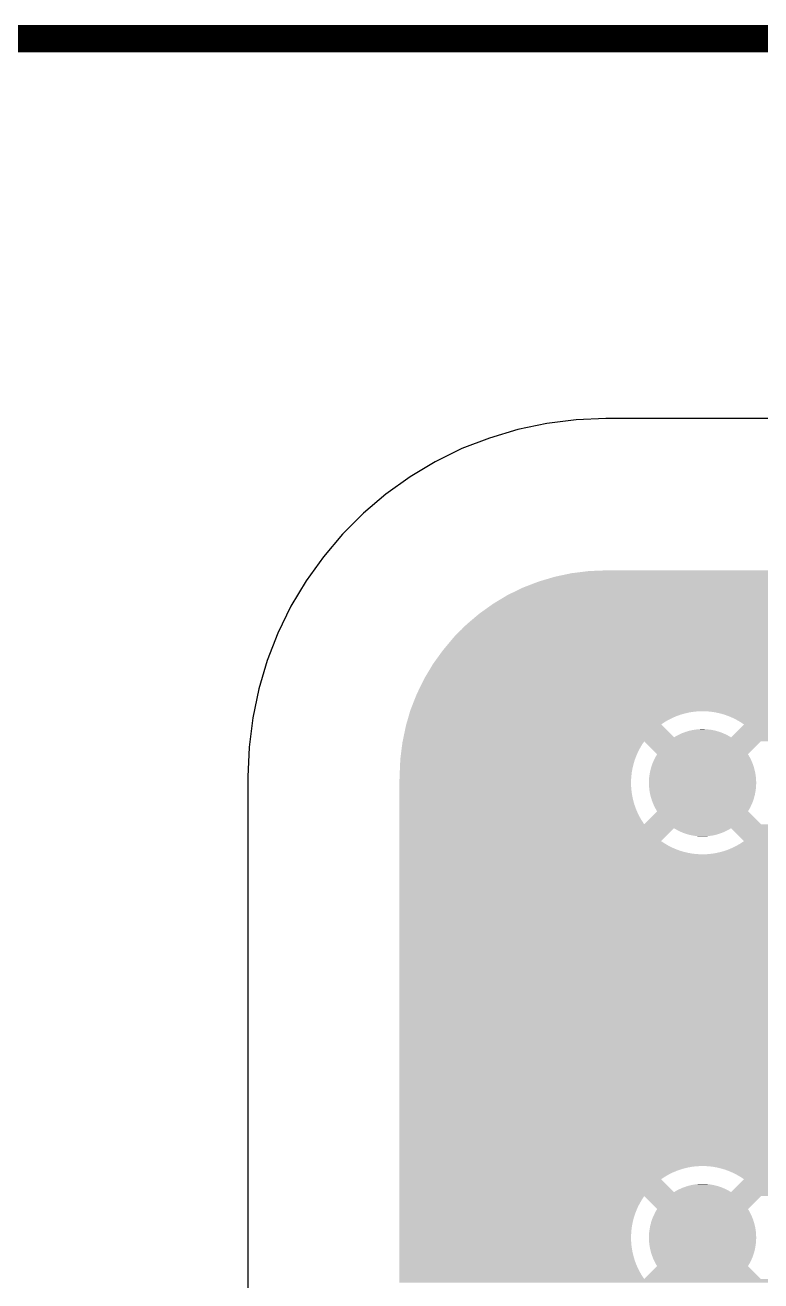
# Model space of a CAD drawing. Extents: x 295 to 953, y 10 to 290.
# Drawn here: x 518.37 to 531.93, y 262.11 to 285.25 of the extents above; entities that cross this region are included whole.
import ezdxf

# ---------------------------------------------------------------- set-up
doc = ezdxf.new("R2010")
doc.units = 0
doc.header["$LTSCALE"] = 5
doc.header["$MEASUREMENT"] = 0
doc.layers.get('0').update_dxf_attribs({"linetype": 'CONTINUOUS', "lineweight": 25})
doc.layers.add('GND1', color=7, linetype='CONTINUOUS')
doc.layers.add('테두리', color=3, linetype='CONTINUOUS')

# ---------------------------------------------------------------- blocks, each defined once
blk = doc.blocks.new('C')
at = {"layer": '테두리', "const_width": 0.5}
blk.add_lwpolyline([(15, 285), (15, 15), (405, 15), (405, 285), (15, 285)], dxfattribs=at)

msp = doc.modelspace()

# ---------------------------------------------------------------- linework, layer by layer
at = {"layer": 'GND1'}
for p, q in [((528.529, 277.974), (527.987, 277.907)), ((529.077, 277.997), (528.529, 277.974)), ((845.877, 277.997), (529.077, 277.997)), ((527.456, 277.796), (526.931, 277.639)), ((527.987, 277.907), (527.456, 277.796)), ((526.931, 277.639), (526.423, 277.444)), ((526.423, 277.444), (525.931, 277.203)), ((525.931, 277.203), (525.467, 276.924)), ((525.467, 276.924), (525.02, 276.605)), ((525.02, 276.605), (524.607, 276.253)), ((524.607, 276.253), (524.221, 275.868)), ((524.221, 275.868), (523.869, 275.449)), ((523.869, 275.449), (523.55, 275.007)), ((523.55, 275.007), (523.271, 274.538)), ((523.271, 274.538), (523.031, 274.046)), ((523.031, 274.046), (522.83, 273.538)), ((522.83, 273.538), (522.679, 273.018)), ((522.679, 273.018), (522.567, 272.481)), ((522.567, 272.481), (522.5, 271.945)), ((522.5, 271.945), (522.478, 271.397)), ((522.478, 271.397), (522.478, 75.599))]:
    msp.add_line(p, q, dxfattribs=at)
for points in [[(528.761, 275.188), (529.133, 275.203), (846.19, 275.188), (845.821, 275.203)], [(529.133, 275.203), (529.134, 275.203), (845.821, 275.203), (845.82, 275.203)], [(527.54, 274.88), (527.832, 274.992), (847.409, 274.88), (847.117, 274.992)], [(527.832, 274.992), (527.833, 274.992), (847.117, 274.992), (847.116, 274.992)], [(527.833, 274.993), (528.144, 275.085), (847.115, 274.993), (846.805, 275.085)], [(527.833, 274.992), (527.833, 274.993), (847.116, 274.992), (847.115, 274.993)], [(528.144, 275.085), (528.145, 275.085), (846.805, 275.085), (846.804, 275.085)], [(528.145, 275.085), (528.447, 275.149), (846.804, 275.085), (846.502, 275.149)], [(528.447, 275.149), (528.447, 275.149), (846.502, 275.149), (846.501, 275.149)], [(528.448, 275.149), (528.758, 275.187), (846.501, 275.149), (846.191, 275.187)], [(528.758, 275.187), (528.76, 275.188), (846.191, 275.187), (846.19, 275.188)], [(527.001, 274.586), (527.262, 274.744), (847.952, 274.586), (847.688, 274.744)], [(527.262, 274.744), (527.263, 274.744), (847.688, 274.744), (847.687, 274.744)], [(527.263, 274.744), (527.267, 274.747), (847.687, 274.744), (847.682, 274.747)], [(527.267, 274.747), (527.268, 274.747), (847.682, 274.747), (847.681, 274.747)], [(527.268, 274.747), (527.539, 274.879), (847.681, 274.747), (847.41, 274.879)], [(527.539, 274.879), (527.54, 274.88), (847.41, 274.879), (847.409, 274.88)], [(526.748, 274.406), (527, 274.586), (848.203, 274.406), (847.953, 274.586)], [(527, 274.586), (527.001, 274.586), (847.953, 274.586), (847.952, 274.586)], [(526.576, 274.261), (526.739, 274.399), (848.372, 274.261), (848.21, 274.399)], [(526.739, 274.4), (526.747, 274.405), (848.209, 274.4), (848.203, 274.405)], [(526.739, 274.399), (526.739, 274.4), (848.21, 274.399), (848.209, 274.4)], [(526.747, 274.405), (526.748, 274.406), (848.203, 274.405), (848.203, 274.406)], [(526.282, 273.978), (526.402, 274.098), (690.425, 273.978), (690.305, 274.098)], [(526.402, 274.098), (526.416, 274.111), (690.305, 274.098), (690.325, 274.111)], [(526.416, 274.111), (526.449, 274.145), (690.325, 274.111), (690.378, 274.145)], [(526.449, 274.145), (526.478, 274.174), (690.378, 274.145), (690.434, 274.174)], [(526.478, 274.174), (526.503, 274.198), (690.434, 274.174), (690.489, 274.198)], [(526.503, 274.198), (526.504, 274.199), (690.49, 274.198), (690.491, 274.199)], [(526.503, 274.198), (526.503, 274.198), (690.489, 274.198), (690.49, 274.198)], [(526.504, 274.199), (526.528, 274.22), (690.491, 274.199), (690.55, 274.22)], [(526.528, 274.22), (526.548, 274.237), (690.55, 274.22), (690.611, 274.237)], [(526.548, 274.237), (526.563, 274.249), (690.611, 274.237), (690.672, 274.249)], [(526.563, 274.249), (526.572, 274.257), (690.672, 274.249), (690.734, 274.257)], [(526.572, 274.257), (526.576, 274.261), (690.734, 274.257), (690.797, 274.261)], [(526.121, 273.785), (526.166, 273.84), (690.034, 273.785), (690.065, 273.84)], [(526.166, 273.84), (526.21, 273.892), (690.065, 273.84), (690.1, 273.892)], [(526.21, 273.892), (526.249, 273.939), (848.741, 273.892), (848.701, 273.939)], [(526.249, 273.939), (526.282, 273.977), (690.464, 273.939), (690.425, 273.977)], [(526.282, 273.977), (526.282, 273.978), (690.425, 273.977), (690.425, 273.978)], [(525.953, 273.562), (525.988, 273.61), (689.955, 273.562), (689.966, 273.61)], [(525.988, 273.61), (526.031, 273.67), (689.966, 273.61), (689.985, 273.67)], [(526.031, 273.67), (526.073, 273.728), (689.985, 273.67), (690.007, 273.728)], [(526.073, 273.728), (526.074, 273.73), (690.007, 273.728), (690.008, 273.73)], [(526.075, 273.73), (526.121, 273.785), (690.008, 273.73), (690.034, 273.785)], [(525.75, 273.24), (525.845, 273.399), (642.267, 273.24), (642.109, 273.399)], [(525.845, 273.399), (525.853, 273.413), (642.109, 273.399), (642.128, 273.413)], [(525.853, 273.413), (525.873, 273.446), (642.128, 273.413), (642.182, 273.446)], [(525.873, 273.446), (525.888, 273.472), (642.182, 273.446), (642.231, 273.472)], [(525.888, 273.472), (525.89, 273.475), (642.231, 273.472), (642.237, 273.475)], [(525.89, 273.475), (525.909, 273.5), (642.237, 273.475), (642.295, 273.5)], [(525.909, 273.5), (525.924, 273.522), (642.295, 273.5), (642.354, 273.522)], [(525.924, 273.522), (525.936, 273.538), (642.354, 273.522), (642.414, 273.538)], [(525.936, 273.538), (525.945, 273.551), (642.414, 273.538), (642.475, 273.551)], [(525.945, 273.551), (525.951, 273.559), (642.475, 273.551), (642.538, 273.559)], [(525.951, 273.559), (525.953, 273.562), (642.538, 273.559), (642.6, 273.562)], [(525.674, 273.091), (525.698, 273.141), (641.84, 273.091), (641.868, 273.141)], [(525.698, 273.141), (525.724, 273.194), (641.868, 273.141), (641.903, 273.194)], [(525.724, 273.194), (525.731, 273.207), (689.957, 273.194), (689.954, 273.207)], [(525.731, 273.208), (525.748, 273.237), (689.954, 273.208), (689.948, 273.237)], [(525.731, 273.207), (525.731, 273.208), (689.954, 273.207), (689.954, 273.208)], [(525.748, 273.237), (525.75, 273.24), (689.948, 273.237), (689.947, 273.24)], [(525.555, 272.832), (525.589, 272.917), (626.324, 272.832), (626.628, 272.917)], [(525.589, 272.917), (525.598, 272.936), (626.63, 272.917), (626.697, 272.936)], [(525.589, 272.917), (525.589, 272.917), (626.628, 272.917), (626.63, 272.917)], [(525.598, 272.936), (525.645, 273.032), (626.697, 272.936), (627.209, 273.032)], [(525.645, 273.032), (525.67, 273.084), (627.209, 273.032), (627.729, 273.084)], [(525.67, 273.084), (525.674, 273.091), (627.729, 273.084), (628.25, 273.091)], [(525.476, 272.632), (525.49, 272.666), (552.457, 272.632), (552.512, 272.666)], [(525.49, 272.666), (525.529, 272.765), (552.512, 272.666), (552.755, 272.765)], [(525.529, 272.765), (525.551, 272.821), (552.755, 272.765), (553.012, 272.821)], [(525.551, 272.821), (525.555, 272.832), (553.012, 272.821), (553.275, 272.832)], [(525.4, 272.37), (525.412, 272.412), (530.109, 272.37), (530.173, 272.412)], [(525.412, 272.412), (525.423, 272.45), (530.173, 272.412), (530.24, 272.45)], [(525.423, 272.45), (525.433, 272.484), (530.24, 272.45), (530.309, 272.484)], [(525.433, 272.484), (525.442, 272.514), (530.309, 272.484), (530.38, 272.514)], [(525.442, 272.514), (525.449, 272.54), (530.38, 272.514), (530.452, 272.54)], [(525.449, 272.54), (525.456, 272.561), (530.452, 272.54), (530.525, 272.561)], [(525.456, 272.561), (525.461, 272.579), (530.525, 272.561), (530.6, 272.579)], [(525.461, 272.579), (525.464, 272.592), (530.6, 272.579), (530.676, 272.592)], [(525.464, 272.592), (525.467, 272.6), (530.676, 272.592), (530.752, 272.6)], [(525.467, 272.6), (525.468, 272.604), (530.752, 272.6), (530.829, 272.604)], [(525.468, 272.604), (525.476, 272.632), (552.411, 272.604), (552.456, 272.632)], [(525.476, 272.632), (525.476, 272.632), (552.456, 272.632), (552.457, 272.632)], [(530.906, 272.604), (530.829, 272.604), (541.996, 272.604), (542.005, 272.604)], [(530.961, 272.6), (530.906, 272.604), (541.928, 272.6), (541.996, 272.604)], [(530.982, 272.599), (530.961, 272.6), (541.916, 272.599), (541.928, 272.6)], [(531.04, 272.592), (530.982, 272.599), (541.852, 272.592), (541.916, 272.599)], [(531.059, 272.589), (531.04, 272.592), (541.839, 272.589), (541.852, 272.592)], [(531.117, 272.579), (531.059, 272.589), (541.776, 272.579), (541.839, 272.589)], [(531.134, 272.575), (531.117, 272.579), (541.763, 272.575), (541.776, 272.579)], [(531.192, 272.561), (531.134, 272.575), (541.701, 272.561), (541.763, 272.575)], [(531.209, 272.557), (531.192, 272.561), (541.688, 272.557), (541.701, 272.561)], [(531.266, 272.54), (531.209, 272.557), (541.628, 272.54), (541.688, 272.557)], [(531.282, 272.535), (531.266, 272.54), (541.614, 272.535), (541.628, 272.54)], [(531.339, 272.514), (531.282, 272.535), (541.556, 272.514), (541.614, 272.535)], [(531.354, 272.508), (531.339, 272.514), (541.542, 272.508), (541.556, 272.514)], [(531.409, 272.484), (531.354, 272.508), (541.485, 272.484), (541.542, 272.508)], [(531.424, 272.477), (531.409, 272.484), (541.472, 272.477), (541.485, 272.484)], [(531.478, 272.45), (531.424, 272.477), (541.416, 272.45), (541.472, 272.477)], [(531.493, 272.442), (531.478, 272.45), (541.403, 272.442), (541.416, 272.45)], [(531.545, 272.412), (531.493, 272.442), (541.349, 272.412), (541.403, 272.442)], [(531.559, 272.404), (531.545, 272.412), (541.337, 272.404), (541.349, 272.412)], [(525.346, 272.123), (525.392, 272.342), (530.334, 272.123), (530.115, 272.342)], [(525.392, 272.342), (525.397, 272.361), (530.115, 272.342), (530.096, 272.361)], [(525.397, 272.361), (525.4, 272.37), (530.096, 272.361), (530.109, 272.37)], [(530.431, 272.177), (530.452, 272.186), (531.287, 272.177), (531.268, 272.186)], [(530.452, 272.186), (530.492, 272.204), (531.268, 272.186), (531.226, 272.204)], [(530.492, 272.204), (530.514, 272.212), (531.226, 272.204), (531.207, 272.212)], [(530.514, 272.212), (530.554, 272.226), (531.207, 272.212), (531.163, 272.226)], [(530.554, 272.226), (530.577, 272.233), (531.163, 272.226), (531.144, 272.233)], [(530.577, 272.233), (530.618, 272.245), (531.144, 272.233), (531.099, 272.245)], [(530.618, 272.245), (530.642, 272.25), (531.099, 272.245), (531.079, 272.25)], [(530.642, 272.25), (530.683, 272.259), (531.079, 272.25), (531.033, 272.259)], [(530.683, 272.259), (530.708, 272.263), (531.033, 272.259), (531.014, 272.263)], [(530.708, 272.263), (530.749, 272.268), (531.014, 272.263), (530.966, 272.268)], [(530.749, 272.268), (530.777, 272.271), (530.966, 272.268), (530.948, 272.271)], [(530.777, 272.271), (530.815, 272.274), (530.948, 272.271), (530.895, 272.274)], [(530.815, 272.274), (530.882, 272.274), (530.895, 272.274), (530.882, 272.274)], [(531.385, 272.123), (531.623, 272.361), (541.51, 272.123), (541.272, 272.361)], [(531.609, 272.37), (531.559, 272.404), (541.285, 272.37), (541.337, 272.404)], [(531.623, 272.361), (531.609, 272.37), (541.272, 272.361), (541.285, 272.37)], [(525.312, 271.919), (525.321, 271.985), (529.703, 271.919), (529.742, 271.985)], [(525.321, 271.985), (525.325, 272.022), (529.742, 271.985), (529.766, 272.022)], [(525.325, 272.022), (525.331, 272.049), (529.767, 272.022), (529.784, 272.049)], [(525.325, 272.022), (525.325, 272.022), (529.766, 272.022), (529.767, 272.022)], [(525.331, 272.049), (525.346, 272.123), (551.871, 272.049), (551.913, 272.123)], [(530.022, 271.811), (529.784, 272.049), (531.697, 271.811), (531.935, 272.049)], [(530.334, 272.123), (530.372, 272.146), (531.385, 272.123), (531.346, 272.146)], [(530.372, 272.146), (530.392, 272.157), (531.346, 272.146), (531.328, 272.157)], [(530.392, 272.157), (530.431, 272.177), (531.328, 272.157), (531.287, 272.177)], [(525.287, 271.714), (525.295, 271.78), (529.613, 271.714), (529.637, 271.78)], [(525.295, 271.78), (525.304, 271.85), (529.637, 271.78), (529.668, 271.85)], [(525.304, 271.85), (525.312, 271.919), (529.668, 271.85), (529.703, 271.919)], [(529.959, 271.694), (529.979, 271.734), (531.76, 271.694), (531.741, 271.734)], [(529.979, 271.734), (529.988, 271.754), (531.741, 271.734), (531.73, 271.754)], [(529.988, 271.754), (530.011, 271.792), (531.73, 271.754), (531.709, 271.792)], [(530.011, 271.792), (530.022, 271.811), (531.709, 271.792), (531.697, 271.811)], [(525.277, 271.485), (525.281, 271.56), (529.556, 271.485), (529.57, 271.56)], [(525.281, 271.56), (525.284, 271.635), (529.57, 271.56), (529.588, 271.635)], [(525.284, 271.635), (525.287, 271.708), (529.588, 271.635), (529.61, 271.708)], [(525.287, 271.708), (525.287, 271.714), (529.61, 271.708), (529.612, 271.714)], [(525.287, 271.714), (525.287, 271.714), (529.612, 271.714), (529.613, 271.714)], [(529.891, 271.484), (529.895, 271.505), (531.829, 271.484), (531.823, 271.505)], [(529.895, 271.505), (529.907, 271.548), (531.823, 271.505), (531.813, 271.548)], [(529.907, 271.548), (529.912, 271.57), (531.813, 271.548), (531.806, 271.57)], [(529.912, 271.57), (529.926, 271.612), (531.806, 271.57), (531.793, 271.612)], [(529.926, 271.612), (529.933, 271.633), (531.793, 271.612), (531.785, 271.633)], [(529.933, 271.633), (529.95, 271.674), (531.785, 271.633), (531.769, 271.674)], [(529.95, 271.674), (529.959, 271.694), (531.769, 271.674), (531.76, 271.694)], [(525.272, 271.342), (525.274, 271.408), (529.542, 271.342), (529.547, 271.408)], [(525.272, 271.341), (525.272, 271.342), (529.542, 271.341), (529.542, 271.342)], [(525.272, 271.34), (525.272, 271.341), (529.542, 271.34), (529.542, 271.341)], [(525.272, 271.339), (525.272, 271.34), (529.542, 271.339), (529.542, 271.34)], [(525.272, 271.332), (525.272, 271.339), (529.542, 271.332), (529.542, 271.339)], [(525.272, 271.255), (525.272, 271.332), (529.541, 271.255), (529.542, 271.332)], [(525.272, 271.178), (525.272, 271.255), (529.545, 271.178), (529.541, 271.255)], [(525.274, 271.408), (525.277, 271.485), (529.547, 271.408), (529.556, 271.485)], [(529.87, 271.286), (529.871, 271.308), (531.849, 271.286), (531.848, 271.308)], [(529.871, 271.263), (529.87, 271.286), (531.848, 271.263), (531.849, 271.286)], [(529.871, 271.308), (529.873, 271.352), (531.848, 271.308), (531.846, 271.352)], [(529.873, 271.219), (529.871, 271.263), (531.846, 271.219), (531.848, 271.263)], [(529.873, 271.352), (529.874, 271.374), (531.846, 271.352), (531.844, 271.374)], [(529.874, 271.374), (529.88, 271.418), (531.844, 271.374), (531.84, 271.418)], [(529.88, 271.418), (529.883, 271.44), (531.84, 271.418), (531.836, 271.44)], [(529.883, 271.44), (529.891, 271.484), (531.836, 271.44), (531.829, 271.484)], [(525.272, 271.102), (525.272, 271.178), (529.554, 271.102), (529.545, 271.178)], [(525.272, 271.026), (525.272, 271.102), (529.567, 271.026), (529.554, 271.102)], [(525.272, 270.952), (525.272, 271.026), (529.584, 270.952), (529.567, 271.026)], [(529.875, 271.197), (529.873, 271.219), (531.845, 271.197), (531.846, 271.219)], [(529.879, 271.153), (529.875, 271.197), (531.839, 271.153), (531.845, 271.197)], [(529.883, 271.131), (529.879, 271.153), (531.836, 271.131), (531.839, 271.153)], [(529.891, 271.087), (529.883, 271.131), (531.828, 271.087), (531.836, 271.131)], [(529.896, 271.066), (529.891, 271.087), (531.824, 271.066), (531.828, 271.087)], [(529.906, 271.023), (529.896, 271.066), (531.813, 271.023), (531.824, 271.066)], [(529.913, 271.001), (529.906, 271.023), (531.807, 271.001), (531.813, 271.023)], [(525.272, 270.878), (525.272, 270.952), (529.605, 270.878), (529.584, 270.952)], [(525.272, 270.806), (525.272, 270.878), (529.631, 270.806), (529.605, 270.878)], [(525.272, 270.735), (525.272, 270.806), (529.661, 270.735), (529.631, 270.806)], [(529.926, 270.959), (529.913, 271.001), (531.793, 270.959), (531.807, 271.001)], [(529.934, 270.938), (529.926, 270.959), (531.786, 270.938), (531.793, 270.959)], [(529.95, 270.897), (529.934, 270.938), (531.769, 270.897), (531.786, 270.938)], [(529.959, 270.877), (529.95, 270.897), (531.76, 270.877), (531.769, 270.897)], [(529.978, 270.837), (529.959, 270.877), (531.741, 270.837), (531.76, 270.877)], [(529.989, 270.817), (529.978, 270.837), (531.731, 270.817), (531.741, 270.837)], [(530.01, 270.779), (529.989, 270.817), (531.708, 270.779), (531.731, 270.817)], [(525.272, 270.666), (525.272, 270.735), (529.695, 270.666), (529.661, 270.735)], [(525.272, 270.599), (525.272, 270.666), (529.733, 270.599), (529.695, 270.666)], [(525.272, 270.535), (525.272, 270.599), (529.775, 270.535), (529.733, 270.599)], [(529.784, 270.522), (530.022, 270.76), (531.935, 270.522), (531.697, 270.76)], [(530.022, 270.76), (530.01, 270.779), (531.697, 270.76), (531.708, 270.779)], [(525.272, 270.522), (525.272, 270.535), (529.784, 270.522), (529.775, 270.535)], [(525.272, 270.448), (525.272, 270.522), (551.916, 270.448), (551.866, 270.522)], [(525.272, 270.21), (525.272, 270.448), (530.096, 270.21), (530.334, 270.448)], [(530.373, 270.425), (530.334, 270.448), (531.347, 270.425), (531.385, 270.448)], [(530.391, 270.414), (530.373, 270.425), (531.327, 270.414), (531.347, 270.425)], [(530.432, 270.394), (530.391, 270.414), (531.288, 270.394), (531.327, 270.414)], [(530.451, 270.385), (530.432, 270.394), (531.267, 270.385), (531.288, 270.394)], [(530.493, 270.367), (530.451, 270.385), (531.227, 270.367), (531.267, 270.385)], [(530.512, 270.359), (530.493, 270.367), (531.205, 270.359), (531.227, 270.367)], [(530.556, 270.345), (530.512, 270.359), (531.165, 270.345), (531.205, 270.359)], [(530.575, 270.338), (530.556, 270.345), (531.142, 270.338), (531.165, 270.345)], [(530.62, 270.326), (530.575, 270.338), (531.101, 270.326), (531.142, 270.338)], [(531.623, 270.21), (531.385, 270.448), (541.272, 270.21), (541.51, 270.448)], [(525.272, 270.168), (525.272, 270.21), (530.16, 270.168), (530.096, 270.21)], [(525.272, 270.129), (525.272, 270.168), (530.226, 270.129), (530.16, 270.168)], [(525.272, 270.094), (525.272, 270.129), (530.295, 270.094), (530.226, 270.129)], [(530.64, 270.321), (530.62, 270.326), (531.077, 270.321), (531.101, 270.326)], [(530.686, 270.312), (530.64, 270.321), (531.036, 270.312), (531.077, 270.321)], [(530.705, 270.309), (530.686, 270.312), (531.011, 270.309), (531.036, 270.312)], [(530.753, 270.303), (530.705, 270.309), (530.97, 270.303), (531.011, 270.309)], [(530.771, 270.301), (530.753, 270.303), (530.942, 270.301), (530.97, 270.303)], [(530.824, 270.298), (530.771, 270.301), (530.904, 270.298), (530.942, 270.301)], [(530.837, 270.297), (530.824, 270.298), (530.837, 270.297), (530.904, 270.298)], [(531.424, 270.094), (531.479, 270.121), (541.471, 270.094), (541.417, 270.121)], [(531.479, 270.121), (531.492, 270.129), (541.417, 270.121), (541.402, 270.129)], [(531.492, 270.129), (531.546, 270.159), (541.402, 270.129), (541.35, 270.159)], [(531.546, 270.159), (531.558, 270.168), (541.35, 270.159), (541.336, 270.168)], [(531.558, 270.168), (531.61, 270.201), (541.336, 270.168), (541.286, 270.201)], [(531.61, 270.201), (531.623, 270.21), (541.286, 270.201), (541.272, 270.21)], [(525.272, 270.063), (525.272, 270.094), (530.365, 270.063), (530.295, 270.094)], [(525.272, 270.036), (525.272, 270.063), (530.437, 270.036), (530.365, 270.063)], [(525.272, 270.014), (525.272, 270.036), (530.51, 270.014), (530.437, 270.036)], [(525.272, 269.996), (525.272, 270.014), (530.585, 269.996), (530.51, 270.014)], [(525.272, 269.982), (525.272, 269.996), (530.661, 269.982), (530.585, 269.996)], [(525.272, 269.973), (525.272, 269.982), (530.737, 269.973), (530.661, 269.982)], [(525.272, 269.968), (525.272, 269.973), (530.813, 269.968), (530.737, 269.973)], [(525.272, 269.967), (525.272, 269.968), (530.89, 269.967), (530.813, 269.968)], [(525.272, 269.849), (525.272, 269.967), (552.636, 269.849), (552.401, 269.967)], [(530.89, 269.967), (530.899, 269.968), (542.066, 269.967), (541.989, 269.968)], [(530.899, 269.968), (530.967, 269.971), (541.989, 269.968), (541.934, 269.971)], [(530.967, 269.971), (530.979, 269.973), (541.934, 269.971), (541.913, 269.973)], [(530.979, 269.973), (531.043, 269.98), (541.913, 269.973), (541.855, 269.98)], [(531.043, 269.98), (531.056, 269.982), (541.855, 269.98), (541.837, 269.982)], [(531.056, 269.982), (531.119, 269.993), (541.837, 269.982), (541.778, 269.993)], [(531.119, 269.993), (531.132, 269.996), (541.778, 269.993), (541.761, 269.996)], [(531.132, 269.996), (531.194, 270.01), (541.761, 269.996), (541.703, 270.01)], [(531.194, 270.01), (531.207, 270.014), (541.703, 270.01), (541.686, 270.014)], [(531.207, 270.014), (531.267, 270.031), (541.686, 270.014), (541.629, 270.031)], [(531.267, 270.031), (531.281, 270.036), (541.629, 270.031), (541.613, 270.036)], [(531.281, 270.036), (531.34, 270.057), (541.613, 270.036), (541.557, 270.057)], [(531.34, 270.057), (531.353, 270.063), (541.557, 270.057), (541.541, 270.063)], [(531.353, 270.063), (531.41, 270.087), (541.541, 270.063), (541.486, 270.087)], [(531.41, 270.087), (531.424, 270.094), (541.486, 270.087), (541.471, 270.094)], [(525.272, 269.772), (525.272, 269.849), (552.888, 269.772), (552.636, 269.849)], [(525.272, 269.739), (525.272, 269.772), (553.148, 269.739), (552.888, 269.772)], [(525.272, 269.376), (525.272, 269.739), (622.463, 269.376), (622.635, 269.739)], [(525.272, 268.887), (525.272, 269.376), (622.28, 268.887), (622.463, 269.376)], [(525.272, 268.384), (525.272, 268.887), (622.14, 268.384), (622.28, 268.887)], [(525.272, 267.872), (525.272, 268.384), (622.043, 267.872), (622.14, 268.384)], [(525.272, 267.352), (525.272, 267.872), (621.99, 267.352), (622.043, 267.872)], [(525.272, 267.244), (525.272, 267.352), (621.987, 267.244), (621.99, 267.352)], [(525.272, 267.233), (525.272, 267.244), (553.012, 267.233), (553.275, 267.244)], [(525.272, 267.177), (525.272, 267.233), (552.755, 267.177), (553.012, 267.233)], [(525.272, 267.078), (525.272, 267.177), (552.512, 267.078), (552.755, 267.177)], [(525.272, 266.94), (525.272, 267.078), (552.288, 266.94), (552.512, 267.078)], [(525.272, 266.766), (525.272, 266.94), (552.091, 266.766), (552.288, 266.94)], [(525.272, 266.561), (525.272, 266.766), (551.927, 266.561), (552.091, 266.766)], [(525.272, 266.331), (525.272, 266.561), (551.799, 266.331), (551.927, 266.561)], [(525.272, 266.083), (525.272, 266.331), (551.712, 266.083), (551.799, 266.331)], [(525.272, 265.824), (525.272, 266.083), (551.669, 265.824), (551.712, 266.083)], [(525.272, 265.698), (525.272, 265.824), (551.664, 265.698), (551.669, 265.824)], [(525.272, 265.436), (525.272, 265.698), (551.686, 265.436), (551.664, 265.698)], [(525.272, 265.181), (525.272, 265.436), (551.752, 265.181), (551.686, 265.436)], [(525.272, 264.942), (525.272, 265.181), (551.861, 264.942), (551.752, 265.181)], [(525.272, 264.724), (525.272, 264.942), (552.008, 264.724), (551.861, 264.942)], [(525.272, 264.535), (525.272, 264.724), (552.19, 264.535), (552.008, 264.724)], [(525.272, 264.379), (525.272, 264.535), (552.401, 264.379), (552.19, 264.535)], [(525.272, 264.261), (525.272, 264.379), (552.636, 264.261), (552.401, 264.379)], [(525.272, 264.222), (525.272, 264.261), (552.763, 264.222), (552.636, 264.261)], [(525.272, 264.218), (525.272, 264.222), (530.752, 264.218), (530.829, 264.222)], [(525.272, 264.21), (525.272, 264.218), (530.676, 264.21), (530.752, 264.218)], [(525.272, 264.197), (525.272, 264.21), (530.6, 264.197), (530.676, 264.21)], [(525.272, 264.179), (525.272, 264.197), (530.525, 264.179), (530.6, 264.197)], [(525.272, 264.158), (525.272, 264.179), (530.452, 264.158), (530.525, 264.179)], [(525.272, 264.132), (525.272, 264.158), (530.38, 264.132), (530.452, 264.158)], [(525.272, 264.102), (525.272, 264.132), (530.309, 264.102), (530.38, 264.132)], [(525.272, 264.068), (525.272, 264.102), (530.24, 264.068), (530.309, 264.102)], [(530.906, 264.222), (530.829, 264.222), (543.393, 264.222), (543.402, 264.222)], [(530.961, 264.218), (530.906, 264.222), (543.325, 264.218), (543.393, 264.222)], [(530.982, 264.217), (530.961, 264.218), (543.313, 264.217), (543.325, 264.218)], [(531.04, 264.21), (530.982, 264.217), (543.249, 264.21), (543.313, 264.217)], [(531.059, 264.207), (531.04, 264.21), (543.236, 264.207), (543.249, 264.21)], [(531.117, 264.197), (531.059, 264.207), (543.173, 264.197), (543.236, 264.207)], [(531.134, 264.193), (531.117, 264.197), (543.16, 264.193), (543.173, 264.197)], [(531.192, 264.179), (531.134, 264.193), (543.098, 264.179), (543.16, 264.193)], [(531.209, 264.175), (531.192, 264.179), (543.085, 264.175), (543.098, 264.179)], [(531.266, 264.158), (531.209, 264.175), (543.025, 264.158), (543.085, 264.175)], [(531.282, 264.153), (531.266, 264.158), (543.011, 264.153), (543.025, 264.158)], [(531.339, 264.132), (531.282, 264.153), (542.953, 264.132), (543.011, 264.153)], [(531.354, 264.126), (531.339, 264.132), (542.939, 264.126), (542.953, 264.132)], [(531.409, 264.102), (531.354, 264.126), (542.882, 264.102), (542.939, 264.126)], [(531.424, 264.095), (531.409, 264.102), (542.869, 264.095), (542.882, 264.102)], [(531.478, 264.068), (531.424, 264.095), (542.813, 264.068), (542.869, 264.095)], [(525.272, 264.03), (525.272, 264.068), (530.173, 264.03), (530.24, 264.068)], [(525.272, 263.988), (525.272, 264.03), (530.109, 263.988), (530.173, 264.03)], [(525.272, 263.979), (525.272, 263.988), (530.096, 263.979), (530.109, 263.988)], [(525.272, 263.741), (525.272, 263.979), (530.334, 263.741), (530.096, 263.979)], [(530.554, 263.844), (530.577, 263.851), (531.163, 263.844), (531.144, 263.851)], [(530.577, 263.851), (530.618, 263.863), (531.144, 263.851), (531.099, 263.863)], [(530.618, 263.863), (530.642, 263.868), (531.099, 263.863), (531.079, 263.868)], [(530.642, 263.868), (530.683, 263.877), (531.079, 263.868), (531.033, 263.877)], [(530.683, 263.877), (530.708, 263.881), (531.033, 263.877), (531.014, 263.881)], [(530.708, 263.881), (530.749, 263.886), (531.014, 263.881), (530.966, 263.886)], [(530.749, 263.886), (530.777, 263.889), (530.966, 263.886), (530.948, 263.889)], [(530.777, 263.889), (530.815, 263.892), (530.948, 263.889), (530.895, 263.892)], [(530.815, 263.892), (530.882, 263.892), (530.895, 263.892), (530.882, 263.892)], [(531.385, 263.741), (531.623, 263.979), (542.907, 263.741), (542.669, 263.979)], [(531.493, 264.06), (531.478, 264.068), (542.8, 264.06), (542.813, 264.068)], [(531.545, 264.03), (531.493, 264.06), (542.746, 264.03), (542.8, 264.06)], [(531.559, 264.022), (531.545, 264.03), (542.734, 264.022), (542.746, 264.03)], [(531.609, 263.988), (531.559, 264.022), (542.682, 263.988), (542.734, 264.022)], [(531.623, 263.979), (531.609, 263.988), (542.669, 263.979), (542.682, 263.988)], [(525.272, 263.667), (525.272, 263.741), (622.977, 263.667), (622.931, 263.741)], [(525.272, 263.603), (525.272, 263.667), (529.742, 263.603), (529.784, 263.667)], [(530.022, 263.429), (529.784, 263.667), (531.697, 263.429), (531.935, 263.667)], [(530.334, 263.741), (530.372, 263.764), (531.385, 263.741), (531.346, 263.764)], [(530.372, 263.764), (530.392, 263.775), (531.346, 263.764), (531.328, 263.775)], [(530.392, 263.775), (530.431, 263.795), (531.328, 263.775), (531.287, 263.795)], [(530.431, 263.795), (530.452, 263.804), (531.287, 263.795), (531.268, 263.804)], [(530.452, 263.804), (530.492, 263.822), (531.268, 263.804), (531.226, 263.822)], [(530.492, 263.822), (530.514, 263.83), (531.226, 263.822), (531.207, 263.83)], [(530.514, 263.83), (530.554, 263.844), (531.207, 263.83), (531.163, 263.844)], [(525.272, 263.537), (525.272, 263.603), (529.703, 263.537), (529.742, 263.603)], [(525.272, 263.468), (525.272, 263.537), (529.668, 263.468), (529.703, 263.537)], [(525.272, 263.398), (525.272, 263.468), (529.637, 263.398), (529.668, 263.468)], [(525.272, 263.326), (525.272, 263.398), (529.61, 263.326), (529.637, 263.398)], [(529.988, 263.372), (530.011, 263.41), (531.73, 263.372), (531.709, 263.41)], [(530.011, 263.41), (530.022, 263.429), (531.709, 263.41), (531.697, 263.429)], [(525.272, 263.253), (525.272, 263.326), (529.588, 263.253), (529.61, 263.326)], [(525.272, 263.178), (525.272, 263.253), (529.57, 263.178), (529.588, 263.253)], [(525.272, 263.103), (525.272, 263.178), (529.556, 263.103), (529.57, 263.178)], [(529.895, 263.123), (529.907, 263.166), (531.823, 263.123), (531.813, 263.166)], [(529.907, 263.166), (529.912, 263.188), (531.813, 263.166), (531.806, 263.188)], [(529.912, 263.188), (529.926, 263.23), (531.806, 263.188), (531.793, 263.23)], [(529.926, 263.23), (529.933, 263.251), (531.793, 263.23), (531.785, 263.251)], [(529.933, 263.251), (529.95, 263.292), (531.785, 263.251), (531.769, 263.292)], [(529.95, 263.292), (529.959, 263.312), (531.769, 263.292), (531.76, 263.312)], [(529.959, 263.312), (529.979, 263.352), (531.76, 263.312), (531.741, 263.352)], [(529.979, 263.352), (529.988, 263.372), (531.741, 263.352), (531.73, 263.372)], [(525.272, 263.026), (525.272, 263.103), (529.547, 263.026), (529.556, 263.103)], [(525.272, 262.95), (525.272, 263.026), (529.542, 262.95), (529.547, 263.026)], [(525.272, 262.873), (525.272, 262.95), (529.541, 262.873), (529.542, 262.95)], [(529.87, 262.904), (529.871, 262.926), (531.849, 262.904), (531.848, 262.926)], [(529.871, 262.926), (529.873, 262.97), (531.848, 262.926), (531.846, 262.97)], [(529.873, 262.97), (529.874, 262.992), (531.846, 262.97), (531.844, 262.992)], [(529.874, 262.992), (529.88, 263.036), (531.844, 262.992), (531.84, 263.036)], [(529.88, 263.036), (529.883, 263.058), (531.84, 263.036), (531.836, 263.058)], [(529.883, 263.058), (529.891, 263.102), (531.836, 263.058), (531.829, 263.102)], [(529.891, 263.102), (529.895, 263.123), (531.829, 263.102), (531.823, 263.123)], [(525.272, 262.796), (525.272, 262.873), (529.545, 262.796), (529.541, 262.873)], [(525.272, 262.72), (525.272, 262.796), (529.554, 262.72), (529.545, 262.796)], [(525.272, 262.644), (525.272, 262.72), (529.567, 262.644), (529.554, 262.72)], [(529.871, 262.881), (529.87, 262.904), (531.848, 262.881), (531.849, 262.904)], [(529.873, 262.837), (529.871, 262.881), (531.846, 262.837), (531.848, 262.881)], [(529.875, 262.815), (529.873, 262.837), (531.845, 262.815), (531.846, 262.837)], [(529.879, 262.771), (529.875, 262.815), (531.839, 262.771), (531.845, 262.815)], [(529.883, 262.749), (529.879, 262.771), (531.836, 262.749), (531.839, 262.771)], [(529.891, 262.705), (529.883, 262.749), (531.828, 262.705), (531.836, 262.749)], [(529.896, 262.684), (529.891, 262.705), (531.824, 262.684), (531.828, 262.705)], [(525.272, 262.57), (525.272, 262.644), (529.584, 262.57), (529.567, 262.644)], [(525.272, 262.496), (525.272, 262.57), (529.605, 262.496), (529.584, 262.57)], [(525.272, 262.424), (525.272, 262.496), (529.631, 262.424), (529.605, 262.496)], [(529.906, 262.641), (529.896, 262.684), (531.813, 262.641), (531.824, 262.684)], [(529.913, 262.619), (529.906, 262.641), (531.807, 262.619), (531.813, 262.641)], [(529.926, 262.577), (529.913, 262.619), (531.793, 262.577), (531.807, 262.619)], [(529.934, 262.556), (529.926, 262.577), (531.786, 262.556), (531.793, 262.577)], [(529.95, 262.515), (529.934, 262.556), (531.769, 262.515), (531.786, 262.556)], [(529.959, 262.495), (529.95, 262.515), (531.76, 262.495), (531.769, 262.515)], [(529.978, 262.455), (529.959, 262.495), (531.741, 262.455), (531.76, 262.495)], [(525.272, 262.353), (525.272, 262.424), (529.661, 262.353), (529.631, 262.424)], [(525.272, 262.284), (525.272, 262.353), (529.695, 262.284), (529.661, 262.353)], [(525.272, 262.217), (525.272, 262.284), (529.733, 262.217), (529.695, 262.284)], [(529.784, 262.14), (530.022, 262.378), (531.935, 262.14), (531.697, 262.378)], [(529.989, 262.435), (529.978, 262.455), (531.731, 262.435), (531.741, 262.455)], [(530.01, 262.397), (529.989, 262.435), (531.708, 262.397), (531.731, 262.435)], [(530.022, 262.378), (530.01, 262.397), (531.697, 262.378), (531.708, 262.397)], [(525.272, 262.153), (525.272, 262.217), (529.775, 262.153), (529.733, 262.217)], [(525.272, 262.14), (525.272, 262.153), (529.784, 262.14), (529.775, 262.153)], [(525.272, 262.071), (525.272, 262.14), (624.491, 262.071), (624.403, 262.14)]]:
    msp.add_solid(points, dxfattribs=at)

# ---------------------------------------------------------------- block references
msp.add_blockref('C', (476.978, 0))

doc.saveas('drawing.dxf')
